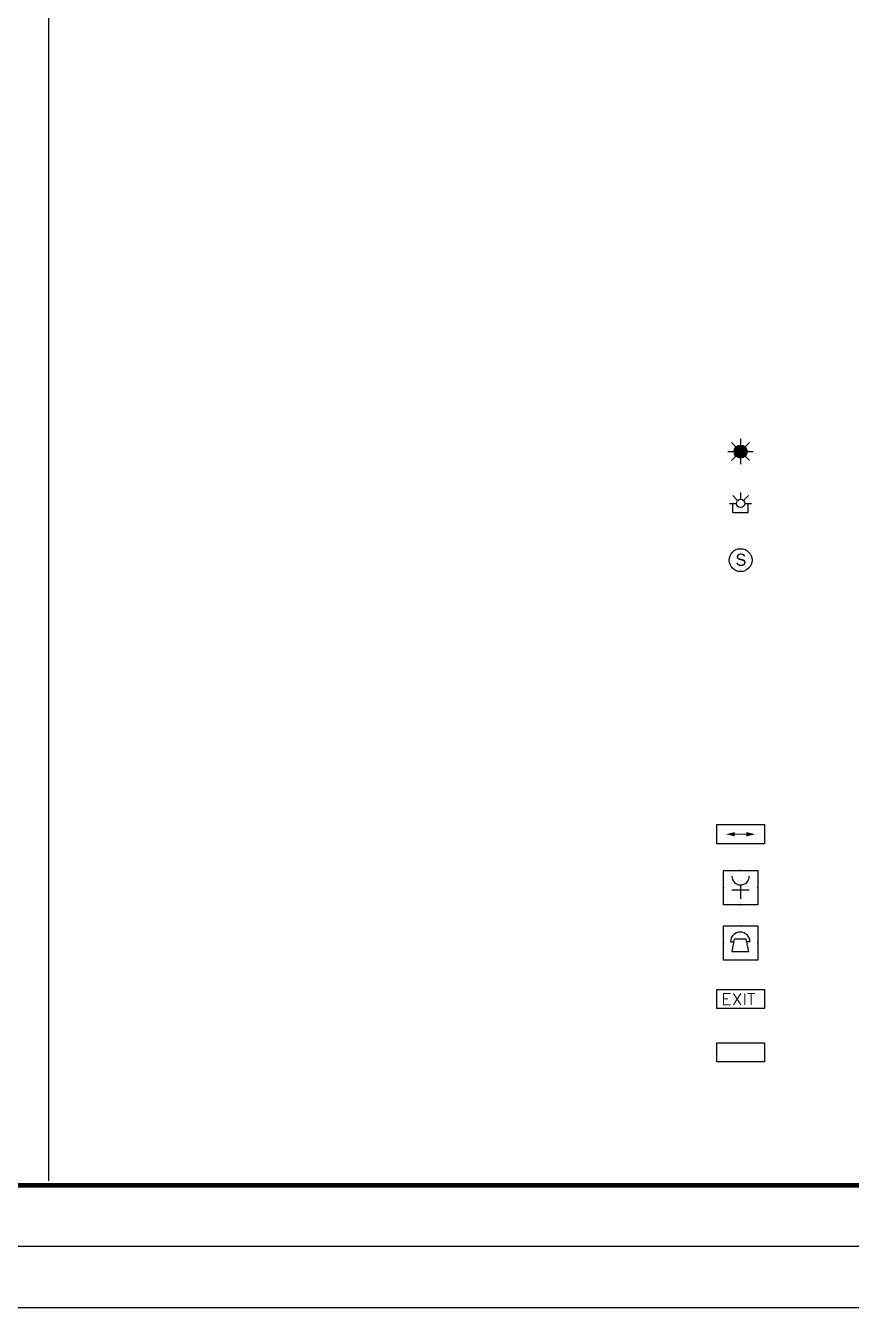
# Paper-space layout '布局' of a CAD drawing. Header units: millimetres. Extents: x -7887 to 894, y 542 to 1297.
# Drawn here: x -1502 to -1366.8, y 542.3 to 752.3 of the extents above; entities that cross this region are included whole.
import ezdxf
from ezdxf.enums import TextEntityAlignment as Align

# ---------------------------------------------------------------- set-up
doc = ezdxf.new("R2010")
doc.units = ezdxf.units.MM
doc.header["$LTSCALE"] = 10
doc.linetypes.add('CONTINOUS', pattern=[0])
for name, color, linetype in [('008-顶面文字标注', 3, 'Continuous'), ('ID_Elev_Pen 8', 8, 'Continuous'), ('NW-01-尺寸标注', 252, 'Continuous'), ('NW-消防', 42, 'CONTINOUS'), ('T-TTLB-1', 1, 'Continuous')]:
    doc.layers.add(name, color=color, linetype=linetype)
doc.styles.add('AOD-text-B', font='architxt.shx', dxfattribs={"width": 0.65, "bigfont": 'hztxt.shx'})
doc.styles.add('AOD-text-C', font='romans.shx', dxfattribs={"width": 0.8, "bigfont": 'hztxt.shx'})
doc.styles.add('EX-SLB-XT$0$_TEL_DIM', font='BZXW', dxfattribs={"width": 0.8, "height": 3.5, "bigfont": 'BZHZ'})
doc.styles.add('HZ', font='', dxfattribs={"width": 0.8})
doc.styles.add('STYLUS', font='stylu.ttf')
doc.styles.get('HZ').set_extended_font_data('SimSun')

# ---------------------------------------------------------------- blocks, each defined once
blk = doc.blocks.new('*U52')
blk.add_circle((0, 0), 75)
at = {"style": 'STYLUS'}
blk.add_text('S', height=80, dxfattribs=at).set_placement((-33.7, -37.4))
at = {"style": 'AOD-text-B', "width": 0.65}
blk.add_attdef('SPEAKER', (-376, -299.6), '', height=150, dxfattribs=at)
blk = doc.blocks.new('*U57')
at = {"ltscale": 0.1}
blk.add_lwpolyline([(-250, 200), (250, 200), (250, 0), (-250, 0)], close=True, dxfattribs=at)
at = {"ltscale": 0.1, "const_width": 9.38}
blk.add_lwpolyline([(-62, 100), (62, 100)], dxfattribs=at)
for points in [[(-62, 122), (-152, 100), (-62, 77)], [(62, 122), (152, 100), (62, 77)]]:
    blk.add_solid(points)
blk = doc.blocks.new('*U59')
at = {"ltscale": 0.1}
blk.add_lwpolyline([(-250, 200), (250, 200), (250, 0), (-250, 0)], close=True, dxfattribs=at)
at = {"ltscale": 0.1, "style": 'AOD-text-C', "width": 1.1}
blk.add_text('EXIT', height=120, dxfattribs=at).set_placement((-200, 37))
blk = doc.blocks.new('$QC003_0')
blk.add_circle((0, 0), 80)
at = {"style": 'HZ', "flags": 1}
for tag in ['UNIT', 'WHAT', 'SPEC']:
    blk.add_attdef(tag, (0, 0), '', height=0.001, rotation=0, dxfattribs=at)
blk = doc.blocks.new('A$C05B0683F')
for p, q in [((-51.1, 110.1), (-19.1, 78.2)), ((0, 131.3), (0, 86.1)), ((51.1, 110.1), (19.1, 78.2)), ((-72.2, 59.1), (-27, 59.1)), ((-50, 0), (-50, 59.1)), ((-50, 59.1), (-27, 59.1)), ((-50, 0), (50, 0)), ((27, 59.1), (72.2, 59.1)), ((27, 59.1), (50, 59.1)), ((50, 0), (50, 59.1))]:
    blk.add_line(p, q)
at = {"xscale": 0.3374999999650754, "yscale": 0.3374999999650754, "zscale": 0.3374999999650754}
blk.add_blockref('$QC003_0', (0, 59.1), dxfattribs=at)
blk = doc.blocks.new('A$C5A082110')
h = blk.add_hatch(color=8)
h.dxf.hatch_style = 1
edge = h.paths.add_edge_path()
edge.add_arc((0, 0), 37.5, 0, 360)
for p, q in [((-82.5, 0), (-42.5, 0)), ((-82.5, 0), (-42.5, 0)), ((-58.3, 58.3), (-30.1, 30.1)), ((-58.3, 58.3), (-30.1, 30.1)), ((0, 82.5), (0, 42.5)), ((0, 82.5), (0, 42.5)), ((58.3, 58.3), (30.1, 30.1)), ((58.3, 58.3), (30.1, 30.1)), ((42.5, 0), (82.5, 0)), ((42.5, 0), (82.5, 0)), ((-30.1, -30.1), (-58.3, -58.3)), ((-30.1, -30.1), (-58.3, -58.3)), ((0, -42.5), (0, -82.5)), ((0, -42.5), (0, -82.5)), ((30.1, -30.1), (58.3, -58.3)), ((30.1, -30.1), (58.3, -58.3))]:
    blk.add_line(p, q)
blk.add_circle((0, 0), 42.5)
blk.add_circle((0, 0), 42.5)
at = {"color": 8}
blk.add_circle((0, 0), 37.5, dxfattribs=at)
blk = doc.blocks.new('11111')
at = {"layer": 'T-TTLB-1'}
blk.add_lwpolyline([(3212.32, 6139.96), (3711.32, 6139.96), (3711.32, 5739.96), (3212.32, 5739.96)], close=True, dxfattribs=at)

psp = doc.layouts.new('布局')

# ---------------------------------------------------------------- linework, layer by layer
at = {"color": 147, "const_width": 0.8}
psp.add_lwpolyline([(-1311.605, 562.276), (-1551.105, 562.276), (-1551.105, 921.361), (-1311.605, 921.361)], close=True, dxfattribs=at)
at = {"layer": '008-顶面文字标注', "color": 8}
psp.add_lwpolyline([(-1825.605, 542.276), (-1231.605, 542.276), (-1231.605, 962.276), (-1825.605, 962.276)], close=True, dxfattribs=at)
at = {"layer": 'ID_Elev_Pen 8'}
psp.add_line((-1498.234, 563.024), (-1498.234, 921.361), dxfattribs=at)
at = {"layer": 'NW-消防'}
for p, q in [((-1387.76, 613.876), (-1382.135, 613.876)), ((-1387.76, 608.251), (-1387.76, 613.876)), ((-1382.135, 613.876), (-1382.135, 608.251)), ((-1384.947, 611.485), (-1384.947, 609.217)), ((-1383.523, 610.641), (-1386.371, 610.641)), ((-1382.135, 608.251), (-1387.76, 608.251)), ((-1387.76, 604.797), (-1382.135, 604.797)), ((-1387.76, 599.172), (-1387.76, 604.797)), ((-1382.135, 604.797), (-1382.135, 599.172)), ((-1386.591, 602.181), (-1386.075, 602.181)), ((-1385.996, 602.577), (-1386.392, 600.594)), ((-1384.013, 602.577), (-1385.996, 602.577)), ((-1383.617, 600.594), (-1384.013, 602.577)), ((-1383.418, 602.181), (-1383.934, 602.181)), ((-1382.135, 599.172), (-1387.76, 599.172)), ((-1386.392, 600.594), (-1383.617, 600.594))]:
    psp.add_line(p, q, dxfattribs=at)
psp.add_lwpolyline([(-1388.853, 585.621), (-1381.041, 585.621), (-1381.041, 582.496), (-1388.853, 582.496)], close=True, dxfattribs=at)
for centre, radius, start, end in [((-1384.947, 612.909), 1.424, 180, 0), ((-1385.005, 602.181), 1.586, 0, 180)]:
    psp.add_arc(centre, radius, start, end, dxfattribs=at)
for p in [(-1384.947, 613.876), (-1387.76, 611.063), (-1382.135, 611.063), (-1384.947, 608.251), (-1384.947, 604.797), (-1387.76, 601.985), (-1382.135, 601.985)]:
    psp.add_point(p, dxfattribs=at)

# ---------------------------------------------------------------- block references
at = {"layer": 'NW-01-尺寸标注', "linetype": 'ByBlock'}
psp.add_blockref('11111', (-5012.926, -5187.687), dxfattribs=at)
at = {"layer": 'NW-消防'}
for name, p, xscale, yscale, zscale in [('A$C5A082110', (-1384.947, 682.498), 0.025, 0.025, 0.025), ('A$C05B0683F', (-1384.947, 672.521), 0.025, 0.025, 0.025), ('*U52', (-1384.947, 664.703), 0.025, 0.025, 0.025), ('*U57', (-1384.947, 618.24), 0.01562500000000168, 0.01562500000000168, 0.01562500000000168), ('*U59', (-1384.947, 591.25), 0.0156250000000035, 0.0156250000000035, 0.0156250000000035)]:
    psp.add_blockref(name, p, dxfattribs=dict(at, xscale=xscale, yscale=yscale, zscale=zscale))

# ---------------------------------------------------------------- texts
at = {"layer": 'NW-消防', "style": 'EX-SLB-XT$0$_TEL_DIM', "flags": 1}
psp.add_attdef('A', text='消火拴启泵按钮', height=0.000141, dxfattribs=at).set_placement((-1384.947, 608.251), align=Align.MIDDLE_CENTER)

doc.saveas('drawing.dxf')
